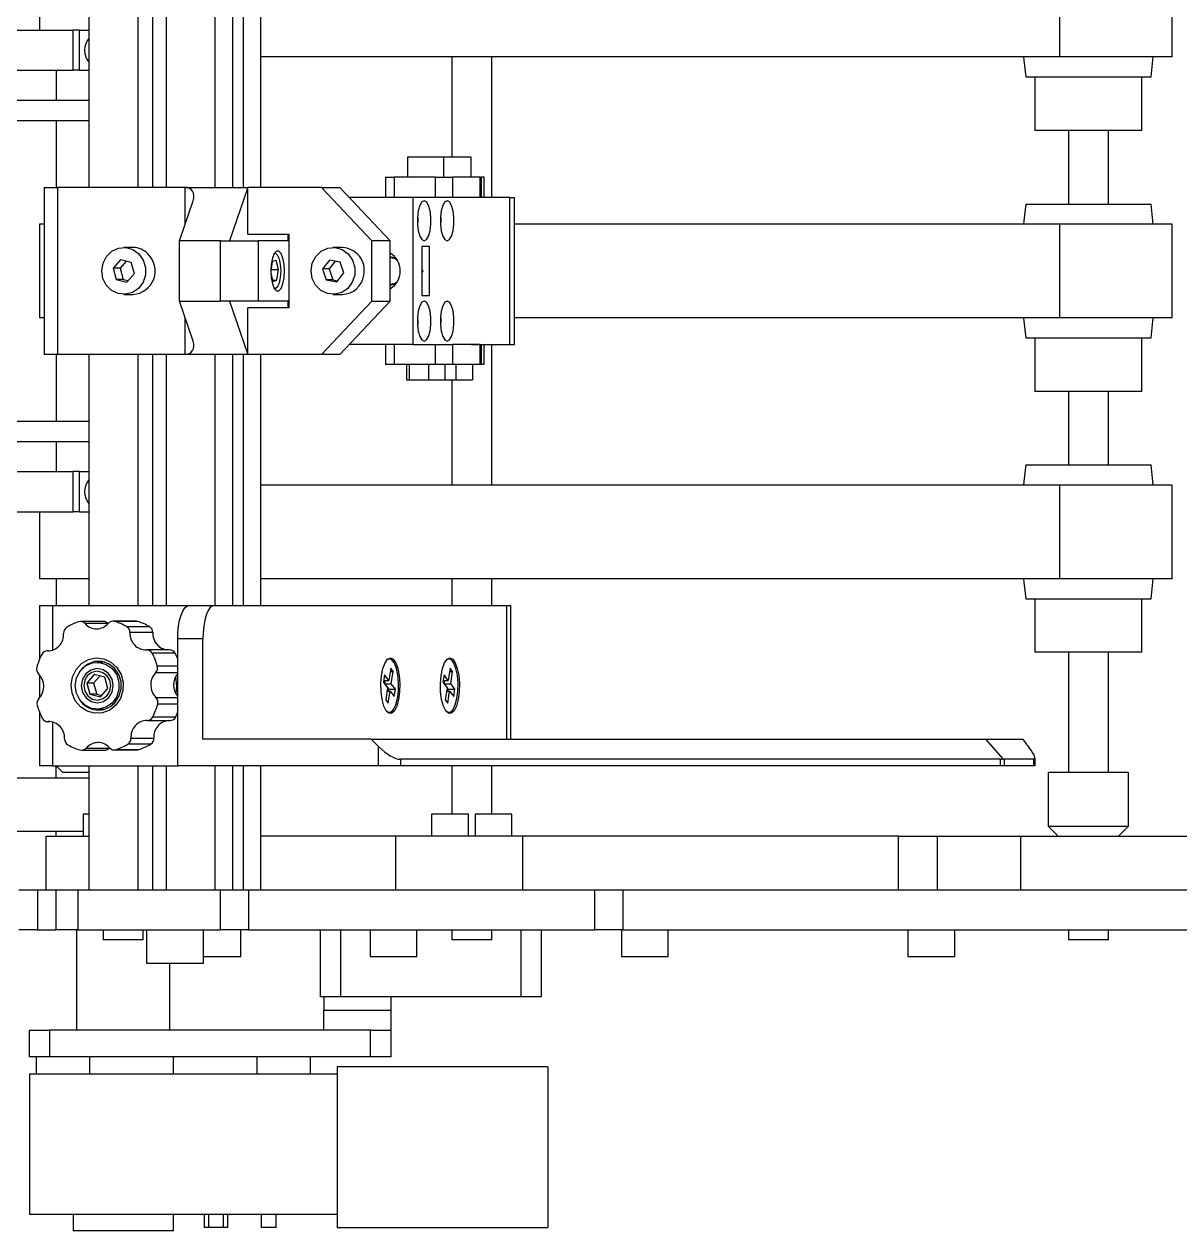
# Model space of a CAD drawing. Header units: millimetres. Extents: x 2 to 418, y 2 to 295.
# Drawn here: x 72.26 to 106.82, y 102.59 to 138.67 of the extents above; entities that cross this region are included whole.
import ezdxf

# ---------------------------------------------------------------- set-up
doc = ezdxf.new("R2010")
doc.units = ezdxf.units.MM

msp = doc.modelspace()

# ---------------------------------------------------------------- linework, layer by layer
at = {"color": 7, "linetype": 'Continuous', "lineweight": 25}
for p, q in [((74.211211, 133.788176), (74.211211, 141.288177)), ((75.667735, 133.788176), (75.667735, 141.288177)), ((76.112361, 133.788176), (76.112361, 141.288177)), ((76.513458, 141.288177), (76.513458, 133.788176)), ((77.969982, 133.788176), (77.969982, 141.288177)), ((78.500113, 133.788176), (78.500113, 141.288177)), ((78.807931, 141.288177), (78.807931, 133.788176)), ((79.338062, 133.788176), (79.338062, 141.288177)), ((72.723619, 140.488176), (72.723619, 138.488176)), ((103.232932, 137.688177), (103.232932, 140.488176)), ((106.587983, 137.688177), (106.587983, 140.488176)), ((64.390173, 138.488176), (73.726526, 138.488176)), ((73.726526, 137.288176), (73.726526, 138.488176)), ((73.918651, 138.488176), (73.726526, 138.488176)), ((73.918651, 137.288176), (73.918651, 138.488176)), ((73.918651, 138.488176), (74.211211, 138.488176)), ((103.232932, 137.688177), (79.338062, 137.688177)), ((85.048026, 137.688177), (85.048026, 134.688177)), ((86.248026, 133.488176), (86.248026, 137.688177)), ((106.587983, 137.688177), (103.232932, 137.688177)), ((64.390173, 137.288176), (73.726526, 137.288176)), ((73.223619, 137.288176), (73.223619, 136.388176)), ((73.918651, 137.288176), (73.726526, 137.288176)), ((73.918651, 137.288176), (74.211211, 137.288176)), ((102.213475, 137.088176), (105.962491, 137.088176)), ((102.487985, 137.088176), (102.487985, 135.488176)), ((105.687982, 135.488176), (105.687982, 137.088176)), ((74.211211, 136.388176), (60.49144, 136.388176)), ((60.49144, 135.788177), (74.211211, 135.788177)), ((73.223619, 135.788177), (73.223619, 133.788176)), ((105.687982, 135.488176), (102.487985, 135.488176)), ((103.487984, 135.488176), (103.487984, 133.288176)), ((104.687983, 133.288176), (104.687983, 135.488176)), ((83.730009, 134.688177), (83.730009, 134.088177)), ((83.75244, 134.688177), (83.730009, 134.688177)), ((84.810008, 134.688177), (83.75244, 134.688177)), ((84.810008, 134.088177), (84.810008, 134.688177)), ((85.630857, 134.688177), (84.810008, 134.688177)), ((85.630857, 134.088177), (85.630857, 134.688177)), ((83.065618, 134.088177), (83.065618, 133.488176)), ((83.065618, 134.088177), (83.32881, 134.088177)), ((83.32881, 134.088177), (83.32881, 133.488176)), ((84.560296, 134.088177), (83.32881, 134.088177)), ((84.560296, 133.488176), (84.560296, 134.088177)), ((84.560296, 134.088177), (85.072981, 134.088177)), ((85.072981, 134.088177), (85.072981, 133.488176)), ((85.900567, 134.088177), (85.072981, 134.088177)), ((85.900567, 133.488176), (85.900567, 134.088177)), ((85.900567, 134.088177), (85.924488, 134.088177)), ((85.924488, 134.088177), (85.924488, 133.488176)), ((86.021258, 134.088177), (85.924488, 134.088177)), ((86.021258, 133.488176), (86.021258, 134.088177)), ((86.021965, 134.088177), (86.021258, 134.088177)), ((86.021965, 133.488176), (86.021965, 134.088177)), ((72.865123, 133.788176), (72.865123, 128.788176)), ((72.865123, 133.788176), (73.259911, 133.788176)), ((73.259911, 133.788176), (73.259911, 128.788176)), ((77.075063, 133.788176), (73.259911, 133.788176)), ((77.075063, 133.788176), (78.954449, 133.788176)), ((78.954449, 133.788176), (78.407216, 132.188176)), ((78.954449, 132.388176), (78.954449, 133.788176)), ((81.153329, 133.788176), (78.954449, 133.788176)), ((82.656838, 132.188176), (81.153329, 133.788176)), ((81.153329, 133.788176), (81.700562, 133.788176)), ((81.700562, 133.788176), (83.204069, 132.188176)), ((76.903708, 132.188176), (77.314132, 133.388176)), ((83.884239, 133.488176), (82.004854, 133.488176)), ((82.004854, 133.488176), (82.004854, 133.464355)), ((83.884239, 133.488176), (83.884239, 129.088176)), ((86.783259, 133.488176), (83.884239, 133.488176)), ((86.783259, 129.088176), (86.783259, 133.488176)), ((86.783259, 133.488176), (86.921966, 133.488176)), ((86.921966, 129.088176), (86.921966, 133.488176)), ((102.213475, 133.288176), (105.962491, 133.288176)), ((72.723619, 132.688176), (72.723619, 129.888176)), ((72.865123, 132.688176), (72.723619, 132.688176)), ((103.232932, 132.688176), (86.921966, 132.688176)), ((103.232932, 129.888176), (103.232932, 132.688176)), ((106.587983, 132.688176), (103.232932, 132.688176)), ((106.587983, 129.888176), (106.587983, 132.688176)), ((78.1336, 132.188176), (76.903708, 132.188176)), ((76.903708, 130.388176), (76.903708, 132.188176)), ((78.1336, 130.388176), (78.1336, 132.188176)), ((78.1336, 132.188176), (79.261231, 132.188176)), ((78.954449, 132.388176), (80.176049, 132.388176)), ((80.176049, 132.188176), (79.261231, 132.188176)), ((79.261231, 132.188176), (79.261231, 130.388176)), ((80.159325, 132.188176), (80.159325, 132.388176)), ((80.176049, 132.388176), (80.176049, 130.188176)), ((82.656838, 130.388176), (82.656838, 132.188176)), ((83.204069, 132.188176), (82.656838, 132.188176)), ((83.204069, 130.388176), (83.204069, 132.188176)), ((75.515173, 131.988176), (75.241557, 131.988176)), ((81.773527, 131.988176), (81.49991, 131.988176)), ((84.157855, 132.018176), (84.157855, 130.558176)), ((84.383589, 132.018176), (84.157855, 132.018176)), ((84.383589, 130.558176), (84.383589, 132.018176)), ((75.147388, 131.619775), (74.924619, 131.367188)), ((74.924619, 131.367188), (75.018788, 131.03559)), ((75.129831, 131.367188), (74.924619, 131.367188)), ((75.315613, 131.577837), (75.129831, 131.367188)), ((75.129831, 131.367188), (75.224, 131.03559)), ((75.464326, 131.540763), (75.147388, 131.619775)), ((75.558496, 131.209164), (75.464326, 131.540763)), ((79.678102, 131.566381), (79.637458, 131.292133)), ((79.795803, 131.606029), (79.678102, 131.566381)), ((79.866397, 131.327825), (79.795803, 131.606029)), ((81.388831, 131.613794), (81.179384, 131.348614)), ((81.179384, 131.348614), (81.290463, 131.022997)), ((81.384596, 131.348614), (81.179384, 131.348614)), ((81.567443, 131.580116), (81.384596, 131.348614)), ((81.384596, 131.348614), (81.495675, 131.022997)), ((81.709358, 131.553356), (81.388831, 131.613794)), ((81.820437, 131.227739), (81.709358, 131.553356)), ((83.218163, 131.688176), (83.204069, 131.688176)), ((84.157855, 131.334375), (84.182919, 131.288176)), ((75.018788, 131.03559), (75.335727, 130.956578)), ((75.224, 131.03559), (75.018788, 131.03559)), ((75.224, 131.03559), (75.372714, 130.998516)), ((75.335727, 130.956578), (75.558496, 131.209164)), ((79.638885, 131.217438), (79.70159, 130.970324)), ((79.642747, 131.327825), (79.866397, 131.327825)), ((79.691529, 131.009972), (79.81929, 131.009972)), ((79.70159, 130.970324), (79.81929, 131.009972)), ((79.81929, 131.009972), (79.866397, 131.327825)), ((81.290463, 131.022997), (81.610989, 130.962559)), ((81.495675, 131.022997), (81.290463, 131.022997)), ((81.495675, 131.022997), (81.63759, 130.996237)), ((81.610989, 130.962559), (81.820437, 131.227739)), ((84.182919, 131.288176), (84.157855, 131.288176)), ((84.182919, 131.288176), (84.157855, 131.241978)), ((83.204069, 130.888176), (83.218163, 130.888176)), ((75.241557, 130.588176), (75.515173, 130.588176)), ((76.903708, 130.388176), (78.1336, 130.388176)), ((77.314132, 129.188176), (76.903708, 130.388176)), ((79.261231, 130.388176), (78.1336, 130.388176)), ((78.407216, 130.388176), (78.954449, 128.788176)), ((80.176049, 130.388176), (79.261231, 130.388176)), ((80.159325, 130.188176), (80.159325, 130.388176)), ((81.153329, 128.788176), (82.656838, 130.388176)), ((81.49991, 130.588176), (81.773527, 130.588176)), ((83.204069, 130.388176), (81.700562, 128.788176)), ((82.656838, 130.388176), (83.204069, 130.388176)), ((84.157855, 130.558176), (84.383589, 130.558176)), ((72.865123, 129.888176), (72.723619, 129.888176)), ((78.954449, 128.788176), (78.954449, 130.188176)), ((80.176049, 130.188176), (78.954449, 130.188176)), ((103.232932, 129.888176), (86.921966, 129.888176)), ((106.587983, 129.888176), (103.232932, 129.888176)), ((102.213475, 129.288176), (105.962491, 129.288176)), ((102.487985, 129.288176), (102.487985, 127.688177)), ((105.687982, 127.688177), (105.687982, 129.288176)), ((82.004854, 129.111998), (82.004854, 129.088176)), ((83.884239, 129.088176), (82.004854, 129.088176)), ((83.065894, 129.088176), (83.065894, 128.488176)), ((83.329107, 129.088176), (83.329107, 128.488176)), ((83.884239, 129.088176), (85.070239, 129.088176)), ((84.560618, 128.488176), (84.560618, 129.088176)), ((85.070239, 129.088176), (85.07329, 129.088176)), ((85.07329, 129.088176), (85.07329, 128.488176)), ((85.900747, 129.088176), (85.07329, 129.088176)), ((85.640168, 129.088176), (86.783259, 129.088176)), ((85.900747, 128.488176), (85.900747, 129.088176)), ((85.900747, 129.088176), (85.924661, 129.088176)), ((85.924661, 129.088176), (85.924661, 128.488176)), ((86.021261, 128.488176), (86.021261, 129.088176)), ((86.021965, 128.488176), (86.021965, 129.088176)), ((86.248026, 124.888176), (86.248026, 129.088176)), ((86.783259, 129.088176), (86.921966, 129.088176)), ((73.259911, 128.788176), (72.865123, 128.788176)), ((73.223619, 128.788176), (73.223619, 126.788176)), ((77.075063, 128.788176), (73.259911, 128.788176)), ((74.211211, 121.288176), (74.211211, 128.788176)), ((75.667735, 121.288176), (75.667735, 128.788176)), ((76.112361, 121.288176), (76.112361, 128.788176)), ((76.513458, 128.788176), (76.513458, 121.288176)), ((78.954449, 128.788176), (77.075063, 128.788176)), ((77.969982, 121.288176), (77.969982, 128.788176)), ((78.500113, 121.288176), (78.500113, 128.788176)), ((78.807931, 128.788176), (78.807931, 121.288176)), ((81.153329, 128.788176), (78.954449, 128.788176)), ((79.338062, 121.288176), (79.338062, 128.788176)), ((81.700562, 128.788176), (81.153329, 128.788176)), ((83.329107, 128.488176), (83.065894, 128.488176)), ((84.560618, 128.488176), (83.329107, 128.488176)), ((83.694297, 128.488176), (83.694297, 128.028176)), ((83.775441, 128.488176), (83.775441, 128.028176)), ((84.351421, 128.488176), (84.351421, 128.028176)), ((85.07329, 128.488176), (84.560618, 128.488176)), ((84.846257, 128.488176), (84.846257, 128.028176)), ((85.900747, 128.488176), (85.07329, 128.488176)), ((85.172142, 128.488176), (85.172142, 128.028176)), ((85.666978, 128.488176), (85.666978, 128.028176)), ((85.924661, 128.488176), (85.900747, 128.488176)), ((86.021261, 128.488176), (85.924661, 128.488176)), ((86.021965, 128.488176), (86.021261, 128.488176)), ((83.694297, 128.028176), (83.775441, 128.028176)), ((83.775441, 128.028176), (84.351421, 128.028176)), ((84.351421, 128.028176), (84.846257, 128.028176)), ((84.846257, 128.028176), (85.172142, 128.028176)), ((85.048026, 128.028176), (85.048026, 124.888176)), ((85.172142, 128.028176), (85.666978, 128.028176)), ((105.576191, 127.688177), (102.487985, 127.688177)), ((103.487984, 127.688177), (103.487984, 125.488177)), ((104.687983, 125.488177), (104.687983, 127.688177)), ((105.687982, 127.688177), (105.576191, 127.688177)), ((74.211211, 126.788176), (60.49144, 126.788176)), ((60.49144, 126.188177), (74.211211, 126.188177)), ((73.223619, 126.188177), (73.223619, 125.288177)), ((65.121738, 125.288177), (73.726526, 125.288177)), ((73.726526, 124.088177), (73.726526, 125.288177)), ((73.918651, 125.288177), (73.726526, 125.288177)), ((73.918651, 124.088177), (73.918651, 125.288177)), ((73.918651, 125.288177), (74.211211, 125.288177)), ((102.213475, 125.488177), (102.479846, 125.488177)), ((102.479846, 125.488177), (105.962491, 125.488177)), ((103.232932, 124.888176), (79.338062, 124.888176)), ((103.232932, 122.088176), (103.232932, 124.888176)), ((106.587983, 124.888176), (103.232932, 124.888176)), ((106.587983, 122.088176), (106.587983, 124.888176)), ((65.547506, 124.088177), (73.726526, 124.088177)), ((72.723619, 124.088177), (72.723619, 122.088176)), ((73.918651, 124.088177), (73.726526, 124.088177)), ((73.918651, 124.088177), (74.211211, 124.088177)), ((74.211211, 122.088176), (72.723619, 122.088176)), ((73.223619, 122.088176), (73.223619, 121.288176)), ((103.232932, 122.088176), (79.338062, 122.088176)), ((85.048026, 122.088176), (85.048026, 121.288176)), ((86.248026, 121.288176), (86.248026, 122.088176)), ((106.587983, 122.088176), (103.232932, 122.088176)), ((72.718918, 121.288176), (72.718918, 119.669643)), ((72.718918, 121.288176), (73.113706, 121.288176)), ((73.113706, 121.288176), (77.196122, 121.288176)), ((77.196122, 121.288176), (77.947877, 121.288176)), ((77.947877, 121.288176), (86.69387, 121.288176)), ((86.69387, 117.288176), (86.69387, 121.288176)), ((86.69387, 121.288176), (86.814484, 121.288176)), ((86.814484, 117.288176), (86.814484, 121.288176)), ((102.213475, 121.488177), (102.479846, 121.488177)), ((102.479846, 121.488177), (105.962491, 121.488177)), ((102.487985, 121.488177), (102.487985, 119.888176)), ((105.687982, 119.888176), (105.687982, 121.488177)), ((74.633523, 120.807927), (73.949483, 120.807927)), ((75.599805, 120.818253), (74.915765, 120.818253)), ((75.651679, 120.810483), (74.967639, 120.810483)), ((75.326199, 120.656901), (76.010239, 120.656901)), ((76.110366, 120.474121), (75.426326, 120.474121)), ((76.854102, 116.488176), (76.854102, 120.288177)), ((77.605857, 120.288177), (76.854102, 120.288177)), ((77.605857, 117.288176), (77.605857, 120.288177)), ((72.988897, 119.928419), (72.953048, 119.928419)), ((76.612635, 119.960215), (75.928595, 119.960215)), ((76.777046, 119.857108), (76.093005, 119.857108)), ((105.687982, 119.888176), (102.487985, 119.888176)), ((103.487984, 119.888176), (103.487984, 116.288176)), ((104.687983, 116.288176), (104.687983, 119.888176)), ((74.677734, 119.588177), (74.4489, 119.588177)), ((74.602809, 119.606975), (74.527884, 119.588177)), ((72.718918, 119.21423), (72.718918, 118.517942)), ((74.35473, 119.219774), (74.131961, 118.967189)), ((74.522955, 119.177837), (74.337173, 118.967189)), ((74.671669, 119.140763), (74.35473, 119.219774)), ((74.765838, 118.809165), (74.671669, 119.140763)), ((83.041676, 119.211853), (83.00784, 118.99319)), ((83.16632, 119.046972), (83.041676, 119.211853)), ((83.222713, 119.411409), (83.16632, 119.046972)), ((83.207405, 119.312481), (83.2975, 119.312481)), ((83.2975, 119.312481), (83.222713, 119.411409)), ((83.241107, 118.948044), (83.2975, 119.312481)), ((84.820181, 119.211853), (84.786345, 118.99319)), ((84.944825, 119.046972), (84.820181, 119.211853)), ((85.001218, 119.411409), (84.944825, 119.046972)), ((84.98591, 119.312481), (85.076005, 119.312481)), ((85.076005, 119.312481), (85.001218, 119.411409)), ((85.019612, 118.948044), (85.076005, 119.312481)), ((74.131961, 118.967189), (74.226131, 118.63559)), ((74.337173, 118.967189), (74.131961, 118.967189)), ((74.337173, 118.967189), (74.431343, 118.63559)), ((74.543069, 118.556578), (74.765838, 118.809165)), ((83.00784, 118.99319), (83.132485, 118.82831)), ((83.016162, 119.046972), (83.16632, 119.046972)), ((83.053169, 118.948044), (83.068477, 119.046972)), ((83.177813, 118.783162), (83.053169, 118.948044)), ((83.053169, 118.948044), (83.241107, 118.948044)), ((83.132485, 118.82831), (83.076092, 118.463872)), ((83.117177, 118.729381), (83.207272, 118.729381)), ((83.150879, 118.364945), (83.207272, 118.729381)), ((83.169491, 118.729381), (83.177813, 118.783162)), ((83.177813, 118.783162), (83.365752, 118.783162)), ((83.207272, 118.729381), (83.331917, 118.5645)), ((83.365752, 118.783162), (83.241107, 118.948044)), ((83.331917, 118.5645), (83.365752, 118.783162)), ((84.786345, 118.99319), (84.91099, 118.82831)), ((84.794667, 119.046972), (84.944825, 119.046972)), ((84.831673, 118.948044), (84.846982, 119.046972)), ((84.956318, 118.783162), (84.831673, 118.948044)), ((84.831673, 118.948044), (85.019612, 118.948044)), ((84.91099, 118.82831), (84.854597, 118.463872)), ((84.895681, 118.729381), (84.985777, 118.729381)), ((84.929384, 118.364945), (84.985777, 118.729381)), ((84.947996, 118.729381), (84.956318, 118.783162)), ((84.956318, 118.783162), (85.144257, 118.783162)), ((84.985777, 118.729381), (85.110421, 118.5645)), ((85.144257, 118.783162), (85.019612, 118.948044)), ((85.110421, 118.5645), (85.144257, 118.783162)), ((74.226131, 118.63559), (74.543069, 118.556578)), ((74.431343, 118.63559), (74.226131, 118.63559)), ((74.431343, 118.63559), (74.580057, 118.598516)), ((83.076092, 118.463872), (83.150879, 118.364945)), ((84.854597, 118.463872), (84.929384, 118.364945)), ((72.718918, 118.106711), (72.718918, 116.488176)), ((74.4489, 118.188177), (74.677734, 118.188177)), ((74.527884, 118.188177), (74.602809, 118.169377)), ((72.969205, 117.816138), (73.029405, 117.816138)), ((75.944751, 117.847934), (76.628792, 117.847934)), ((76.110957, 117.954574), (76.794998, 117.954574)), ((75.456055, 117.323438), (76.140095, 117.323438)), ((82.639932, 117.288176), (77.605857, 117.288176)), ((82.639932, 117.288176), (101.007751, 117.288176)), ((82.856784, 117.072789), (82.639932, 117.288176)), ((101.007751, 117.288176), (101.524628, 116.698259)), ((101.007751, 117.288176), (102.123896, 117.288176)), ((73.982034, 116.958101), (74.666075, 116.958101)), ((74.121355, 117.023869), (74.805396, 117.023869)), ((74.948317, 116.968426), (75.632357, 116.968426)), ((75.003808, 116.977343), (75.687848, 116.977343)), ((76.043437, 117.138555), (75.359397, 117.138555)), ((82.856784, 116.488176), (82.856784, 117.072789)), ((101.460317, 116.688177), (83.514564, 116.688177)), ((83.514564, 116.688177), (83.514564, 116.488176)), ((101.460317, 116.488176), (101.460317, 116.688177)), ((101.571566, 116.688177), (101.571566, 116.488176)), ((102.454689, 116.688177), (101.571566, 116.688177)), ((102.454689, 116.488176), (102.454689, 116.688177)), ((102.490875, 116.488176), (102.490875, 116.724361)), ((73.113706, 116.488176), (72.718918, 116.488176)), ((73.113706, 116.488176), (76.854102, 116.488176)), ((73.223619, 116.488176), (73.423619, 116.288176)), ((73.223619, 116.138176), (73.223619, 116.488176)), ((74.211211, 116.288176), (73.423619, 116.288176)), ((74.211211, 112.788176), (74.211211, 116.488176)), ((75.667735, 112.788176), (75.667735, 116.488176)), ((76.112361, 112.788176), (76.112361, 116.488176)), ((76.513458, 116.488176), (76.513458, 112.788176)), ((82.856784, 116.488176), (76.854102, 116.488176)), ((77.969982, 112.788176), (77.969982, 116.488176)), ((78.500113, 112.788176), (78.500113, 116.488176)), ((78.807931, 116.488176), (78.807931, 112.788176)), ((79.338062, 112.788176), (79.338062, 116.488176)), ((83.514564, 116.488176), (82.856784, 116.488176)), ((101.460317, 116.488176), (83.514564, 116.488176)), ((85.048026, 116.488176), (85.048026, 115.048176)), ((86.248026, 115.048176), (86.248026, 116.488176)), ((101.571566, 116.488176), (101.460317, 116.488176)), ((102.454689, 116.488176), (101.571566, 116.488176)), ((102.490875, 116.488176), (102.454689, 116.488176)), ((102.887982, 116.288176), (102.887982, 114.688177)), ((105.287984, 116.288176), (102.887982, 116.288176)), ((105.287984, 114.688177), (105.287984, 116.288176)), ((60.49144, 116.138176), (74.211211, 116.138176)), ((74.023619, 115.048176), (74.023619, 114.388176)), ((74.211211, 115.048176), (74.023619, 115.048176)), ((84.448026, 115.048176), (84.448026, 114.388176)), ((85.548026, 115.048176), (84.448026, 115.048176)), ((85.548026, 114.388176), (85.548026, 115.048176)), ((85.748026, 115.048176), (85.748026, 114.388176)), ((86.848026, 115.048176), (85.748026, 115.048176)), ((86.848026, 114.388176), (86.848026, 115.048176)), ((60.49144, 114.538176), (74.023619, 114.538176)), ((72.923619, 112.788176), (72.923619, 114.388176)), ((72.923619, 114.388176), (74.211211, 114.388176)), ((73.223619, 114.388176), (73.223619, 114.538176)), ((83.373718, 114.388176), (79.338062, 114.388176)), ((83.373718, 112.788176), (83.373718, 114.388176)), ((87.16989, 114.388176), (83.373718, 114.388176)), ((87.16989, 114.388176), (87.16989, 112.788176)), ((98.410087, 114.388176), (87.16989, 114.388176)), ((98.410087, 112.788176), (98.410087, 114.388176)), ((98.410087, 114.388176), (99.566476, 114.388176)), ((99.566476, 114.388176), (99.566476, 112.788176)), ((99.566476, 114.388176), (102.052716, 114.388176)), ((102.052716, 114.388176), (102.052716, 112.788176)), ((102.052716, 114.388176), (108.52156, 114.388176)), ((102.887982, 114.688177), (103.187985, 114.388176)), ((102.887982, 114.688177), (105.287984, 114.688177)), ((104.987982, 114.388176), (105.287984, 114.688177)), ((72.100086, 112.788176), (72.664374, 112.788176)), ((72.664374, 112.788176), (72.664374, 111.588177)), ((72.664374, 112.788176), (73.100868, 112.788176)), ((73.100868, 112.788176), (73.180887, 112.788176)), ((73.180887, 112.788176), (73.211211, 112.788176)), ((73.211211, 112.788176), (73.211211, 111.588177)), ((73.211211, 112.788176), (73.869191, 112.788176)), ((73.869191, 112.788176), (73.869191, 111.588177)), ((73.869191, 112.788176), (78.136528, 112.788176)), ((78.136528, 111.588177), (78.136528, 112.788176)), ((78.136528, 112.788176), (78.967791, 112.788176)), ((78.967791, 112.788176), (78.967791, 111.588177)), ((78.967791, 112.788176), (89.331167, 112.788176)), ((89.331167, 111.588177), (89.331167, 112.788176)), ((89.331167, 112.788176), (90.16243, 112.788176)), ((90.16243, 112.788176), (90.16243, 111.588177)), ((90.16243, 112.788176), (107.057926, 112.788176)), ((72.664374, 111.588177), (72.100086, 111.588177)), ((72.664374, 111.588177), (73.211211, 111.588177)), ((73.869191, 111.588177), (73.211211, 111.588177)), ((73.823619, 111.588177), (73.823619, 108.588177)), ((73.869191, 111.588177), (78.136528, 111.588177)), ((74.623619, 111.588177), (74.623619, 111.288176)), ((75.823619, 111.288176), (75.823619, 111.588177)), ((75.924637, 111.588177), (75.924637, 110.588176)), ((77.624637, 110.588176), (77.624637, 111.588177)), ((78.967791, 111.588177), (78.136528, 111.588177)), ((78.742697, 110.788177), (78.742697, 111.588177)), ((78.967791, 111.588177), (89.331167, 111.588177)), ((81.123619, 109.588177), (81.123619, 111.588177)), ((81.723619, 111.588177), (81.723619, 109.588177)), ((82.604976, 111.588177), (82.604976, 110.788177)), ((84.004975, 110.788177), (84.004975, 111.588177)), ((85.048026, 111.588177), (85.048026, 111.288176)), ((86.248026, 111.288176), (86.248026, 111.588177)), ((87.123619, 109.588177), (87.123619, 111.588177)), ((87.723619, 111.588177), (87.723619, 109.588177)), ((90.16243, 111.588177), (89.331167, 111.588177)), ((90.122517, 111.588177), (90.122517, 110.788177)), ((90.16243, 111.588177), (107.057926, 111.588177)), ((91.522517, 110.788177), (91.522517, 111.588177)), ((98.688755, 111.588177), (98.688755, 110.788177)), ((100.088755, 110.788177), (100.088755, 111.588177)), ((103.487984, 111.588177), (103.487984, 111.288176)), ((104.687983, 111.288176), (104.687983, 111.588177)), ((75.823619, 111.288176), (74.623619, 111.288176)), ((86.248026, 111.288176), (85.048026, 111.288176)), ((104.346124, 111.288176), (103.487984, 111.288176)), ((104.687983, 111.288176), (104.346124, 111.288176)), ((77.624637, 110.788177), (78.713286, 110.788177)), ((78.713286, 110.788177), (78.742697, 110.788177)), ((82.604976, 110.788177), (83.975565, 110.788177)), ((83.975565, 110.788177), (84.004975, 110.788177)), ((90.122517, 110.788177), (91.493106, 110.788177)), ((91.493106, 110.788177), (91.522517, 110.788177)), ((98.688755, 110.788177), (100.059344, 110.788177)), ((100.059344, 110.788177), (100.088755, 110.788177)), ((75.924637, 110.588176), (77.559806, 110.588176)), ((76.623619, 108.588177), (76.623619, 110.588176)), ((77.559806, 110.588176), (77.624637, 110.588176)), ((81.723619, 109.588177), (81.123619, 109.588177)), ((81.223619, 109.588177), (81.223619, 109.188176)), ((87.123619, 109.588177), (81.723619, 109.588177)), ((83.223619, 109.588177), (83.223619, 109.188176)), ((87.723619, 109.588177), (87.123619, 109.588177)), ((81.223619, 109.188176), (83.223619, 109.188176)), ((81.223619, 108.588177), (81.223619, 109.188176)), ((83.223619, 109.188176), (83.223619, 108.588177)), ((72.423619, 107.788177), (72.423619, 108.588177)), ((72.423619, 108.588177), (73.023619, 108.588177)), ((73.023619, 108.588177), (73.023619, 107.788177)), ((82.623619, 108.588177), (73.023619, 108.588177)), ((82.623619, 107.788177), (82.623619, 108.588177)), ((82.623619, 108.588177), (83.223619, 108.588177)), ((83.223619, 108.588177), (83.223619, 107.788177)), ((73.023619, 107.788177), (72.423619, 107.788177)), ((72.623619, 107.788177), (72.623619, 107.288177)), ((82.623619, 107.788177), (73.023619, 107.788177)), ((74.223619, 107.288177), (74.223619, 107.788177)), ((76.723619, 107.288177), (76.723619, 107.788177)), ((79.223619, 107.788177), (79.223619, 107.288177)), ((80.823619, 107.288177), (80.823619, 107.788177)), ((83.223619, 107.788177), (82.623619, 107.788177)), ((72.423619, 107.288177), (81.623619, 107.288177)), ((72.423619, 107.288177), (72.423619, 103.088176)), ((87.923619, 107.488176), (81.623619, 107.488176)), ((81.623619, 107.488176), (81.623619, 107.288177)), ((81.623619, 107.288177), (81.623619, 103.088176)), ((87.923619, 107.488176), (87.923619, 102.688175)), ((72.423619, 103.088176), (81.623619, 103.088176)), ((73.723619, 103.088176), (73.723619, 102.588176)), ((76.723619, 102.588176), (76.723619, 103.088176)), ((77.643955, 103.088176), (77.643955, 102.688175)), ((77.778366, 103.088176), (77.778366, 102.688175)), ((78.222217, 102.688175), (78.222217, 103.088176)), ((78.356627, 102.688175), (78.356627, 103.088176)), ((79.3474, 103.088176), (79.3474, 102.688175)), ((79.800304, 102.688175), (79.800304, 103.088176)), ((81.623619, 103.088176), (81.623619, 102.688175)), ((76.723619, 102.588176), (73.723619, 102.588176)), ((77.778366, 102.688175), (77.643955, 102.688175)), ((78.222217, 102.688175), (77.778366, 102.688175)), ((78.356627, 102.688175), (78.222217, 102.688175)), ((79.800304, 102.688175), (79.3474, 102.688175)), ((81.623619, 102.688175), (87.923619, 102.688175))]:
    msp.add_line(p, q, dxfattribs=at)
at = {"color": 8, "linetype": 'Continuous', "lineweight": 25}
for p, q in [((77.075063, 132.689185), (77.075063, 133.788176)), ((77.075063, 128.788176), (77.075063, 129.887167)), ((73.113706, 121.288176), (73.113706, 119.951236)), ((74.770042, 120.745109), (74.086243, 120.745109)), ((72.986355, 119.928331), (72.958599, 119.928331)), ((76.244496, 119.478697), (76.854102, 119.478697)), ((76.854102, 119.274109), (76.193846, 119.274109)), ((76.200776, 118.53961), (76.854102, 118.53961)), ((76.854102, 118.336145), (76.255277, 118.336145)), ((72.978527, 117.816385), (73.025138, 117.816385)), ((73.113706, 117.80262), (73.113706, 116.488176))]:
    msp.add_line(p, q, dxfattribs=at)
at = {"color": 7, "linetype": 'Continuous', "lineweight": 25, "flags": 128}
for points in [[(102.14935, 137.688177), (102.158612, 137.586456), (102.213475, 137.088176)], [(105.962491, 137.088176), (106.017354, 137.586456), (106.026614, 137.688177)], [(84.226259, 133.388176), (84.156072, 133.351992), (84.094351, 133.247803), (84.04854, 133.088176), (84.024164, 132.892365), (84.024164, 132.683987), (84.04854, 132.488176), (84.094351, 132.32855), (84.156072, 132.224361), (84.226259, 132.188176), (84.296446, 132.224361), (84.358167, 132.32855), (84.403978, 132.488176), (84.428354, 132.683987), (84.428354, 132.892365), (84.403978, 133.088176), (84.358167, 133.247803), (84.296446, 133.351992), (84.226259, 133.388176)], [(84.910299, 133.388176), (84.840113, 133.351992), (84.778392, 133.247803), (84.732581, 133.088176), (84.708205, 132.892365), (84.708205, 132.683987), (84.732581, 132.488176), (84.778392, 132.32855), (84.840113, 132.224361), (84.910299, 132.188176), (84.980486, 132.224361), (85.042207, 132.32855), (85.088019, 132.488176), (85.112394, 132.683987), (85.112394, 132.892365), (85.088019, 133.088176), (85.042207, 133.247803), (84.980486, 133.351992), (84.910299, 133.388176)], [(102.213475, 133.288176), (102.158612, 132.789897), (102.14935, 132.688176)], [(106.026614, 132.688176), (106.017354, 132.789897), (105.962491, 133.288176)], [(84.027677, 132.939459), (84.03465, 132.824726), (84.027677, 132.636894)], [(84.711717, 132.939459), (84.71869, 132.824726), (84.711717, 132.636894)], [(75.691713, 131.798584), (75.823056, 131.615383), (75.891385, 131.396724), (75.889296, 131.166302), (75.817014, 130.949088), (75.682372, 130.768618), (75.499961, 130.644451), (75.289548, 130.590042), (75.073934, 130.611286), (74.876486, 130.705882), (74.718598, 130.863579), (74.617381, 131.067287), (74.583803, 131.294932), (74.621503, 131.521845), (74.726396, 131.723436), (74.887114, 131.877861), (75.086242, 131.968383), (75.302201, 131.985195), (75.511588, 131.926474), (75.691713, 131.798584)], [(80.047877, 131.288176), (80.035502, 131.493389), (79.999867, 131.673849), (79.945271, 131.807792), (79.8783, 131.879061), (79.807031, 131.879061), (79.740059, 131.807792), (79.685464, 131.673849), (79.649829, 131.493389), (79.637453, 131.288176), (79.649829, 131.082964), (79.685464, 130.902504), (79.740059, 130.768561), (79.807031, 130.697292), (79.8783, 130.697292), (79.945271, 130.768561), (79.999867, 130.902504), (80.035502, 131.082964), (80.047877, 131.288176)], [(79.753107, 131.828022), (79.767299, 131.82543), (79.832421, 131.769503), (79.886236, 131.648569), (79.921476, 131.478963), (79.93338, 131.28359), (79.920343, 131.088836), (79.884123, 130.921004), (79.829613, 130.802761), (79.764175, 130.750076), (79.753107, 130.74833)], [(82.147606, 131.166048), (82.075249, 130.948862), (81.940545, 130.768446), (81.75809, 130.64435), (81.547659, 130.590023), (81.332053, 130.611352), (81.134637, 130.706025), (80.976804, 130.863784), (80.875657, 131.067532), (80.842159, 131.29519), (80.879937, 131.522088), (80.984899, 131.723638), (81.145671, 131.878), (81.344831, 131.968444), (81.560795, 131.985171), (81.770161, 131.926368), (81.950242, 131.798407), (82.081522, 131.615155), (82.149776, 131.396469), (82.147606, 131.166048)], [(83.423878, 131.604095), (83.304388, 131.685445), (83.204069, 131.714274)], [(83.218163, 131.688176), (83.315447, 131.674547), (83.344677, 131.664838)], [(83.204069, 130.862078), (83.304388, 130.890908), (83.423878, 130.972258)], [(83.344677, 130.911515), (83.267224, 130.891598), (83.218163, 130.888176)], [(84.226259, 130.388176), (84.156072, 130.351992), (84.094351, 130.247803), (84.04854, 130.088176), (84.024164, 129.892365), (84.024164, 129.683987), (84.04854, 129.488177), (84.094351, 129.32855), (84.156072, 129.224361), (84.226259, 129.188176), (84.296446, 129.224361), (84.358167, 129.32855), (84.403978, 129.488177), (84.428354, 129.683987), (84.428354, 129.892365), (84.403978, 130.088176), (84.358167, 130.247803), (84.296446, 130.351992), (84.226259, 130.388176)], [(84.910299, 130.388176), (84.840113, 130.351992), (84.778392, 130.247803), (84.732581, 130.088176), (84.708205, 129.892365), (84.708205, 129.683987), (84.732581, 129.488177), (84.778392, 129.32855), (84.840113, 129.224361), (84.910299, 129.188176), (84.980486, 129.224361), (85.042207, 129.32855), (85.088019, 129.488177), (85.112394, 129.683987), (85.112394, 129.892365), (85.088019, 130.088176), (85.042207, 130.247803), (84.980486, 130.351992), (84.910299, 130.388176)], [(84.027677, 129.939459), (84.034592, 129.749211), (84.027677, 129.636894)], [(84.711717, 129.939459), (84.71869, 129.824726), (84.711717, 129.636894)], [(102.14935, 129.888176), (102.158612, 129.786456), (102.213475, 129.288176)], [(105.962491, 129.288176), (106.017354, 129.786456), (106.026614, 129.888176)], [(102.213475, 125.488177), (102.158612, 124.989897), (102.14935, 124.888176)], [(106.026614, 124.888176), (106.017354, 124.989897), (105.962491, 125.488177)], [(102.14935, 122.088176), (102.158612, 121.986456), (102.213475, 121.488177)], [(105.962491, 121.488177), (106.017354, 121.986456), (106.026614, 122.088176)], [(76.854102, 120.288177), (76.860674, 120.483267), (76.880137, 120.67086), (76.911743, 120.843747), (76.954278, 120.995284), (77.006106, 121.119646), (77.065237, 121.212056), (77.129398, 121.268962), (77.196122, 121.288176)], [(77.947877, 121.288176), (77.881152, 121.268962), (77.816991, 121.212056), (77.75786, 121.119646), (77.706032, 120.995284), (77.663497, 120.843747), (77.631891, 120.67086), (77.612428, 120.483267), (77.605857, 120.288177)], [(75.005914, 118.3072), (74.820249, 118.158292), (74.601588, 118.074236), (74.36936, 118.062503), (74.1442, 118.124136), (73.946113, 118.253655), (73.792701, 118.439556), (73.697596, 118.665318), (73.669247, 118.910882), (73.710173, 119.154428), (73.816739, 119.374317), (73.979475, 119.55101), (74.183921, 119.668808), (74.411912, 119.717242), (74.64319, 119.692012), (74.857204, 119.595356), (75.034938, 119.435864), (75.1606, 119.227709), (75.223025, 118.989384), (75.216665, 118.742066), (75.142086, 118.507731), (75.005914, 118.3072)], [(74.899055, 119.398584), (75.030399, 119.215383), (75.098728, 118.996724), (75.096638, 118.766303), (75.024356, 118.549087), (74.889714, 118.368618), (74.707303, 118.244451), (74.49689, 118.190042), (74.281277, 118.211287), (74.083828, 118.305882), (73.92594, 118.463578), (73.824723, 118.667286), (73.791146, 118.894932), (73.828846, 119.121845), (73.933738, 119.323437), (74.094457, 119.47786), (74.293584, 119.568383), (74.509543, 119.585196), (74.71893, 119.526475), (74.899055, 119.398584)], [(74.973006, 118.377198), (75.097407, 118.56331), (75.161675, 118.781225), (75.15952, 119.009608), (75.091153, 119.226104), (74.963265, 119.409521), (74.788375, 119.541906), (74.583604, 119.6103), (74.368994, 119.608006), (74.165554, 119.535251), (73.993198, 119.399155), (73.912208, 119.292904)], [(83.214987, 119.718177), (83.298661, 119.681302), (83.3749, 119.573955), (83.436931, 119.405673), (83.47924, 119.191409), (83.49807, 118.950203), (83.491746, 118.703484), (83.460831, 118.473176), (83.408072, 118.279743), (83.338157, 118.140372), (83.257296, 118.067448), (83.172677, 118.067448), (83.091817, 118.140372), (83.021902, 118.279743), (82.969142, 118.473176), (82.938227, 118.703484), (82.931904, 118.950203), (82.950733, 119.191409), (82.993043, 119.405673), (83.055073, 119.573955), (83.131313, 119.681302), (83.214987, 119.718177)], [(83.099436, 118.130047), (83.152501, 118.094486), (83.234039, 118.100191), (83.311378, 118.175913), (83.377648, 118.314922), (83.42696, 118.504868), (83.454933, 118.728873), (83.45908, 118.967031), (83.439033, 119.198183), (83.396574, 119.401791), (83.335476, 119.559761), (83.261167, 119.658058), (83.180249, 119.687947), (83.099913, 119.646774), (83.099436, 119.646305)], [(84.993492, 119.718177), (85.077165, 119.681302), (85.153405, 119.573955), (85.215436, 119.405673), (85.257745, 119.191409), (85.276574, 118.950203), (85.270251, 118.703484), (85.239336, 118.473176), (85.186576, 118.279743), (85.116661, 118.140372), (85.035801, 118.067448), (84.951182, 118.067448), (84.870322, 118.140372), (84.800406, 118.279743), (84.747647, 118.473176), (84.716732, 118.703484), (84.710408, 118.950203), (84.729238, 119.191409), (84.771548, 119.405673), (84.833578, 119.573955), (84.909817, 119.681302), (84.993492, 119.718177)], [(84.877941, 118.130047), (84.931006, 118.094486), (85.012543, 118.100191), (85.089883, 118.175913), (85.156153, 118.314922), (85.205465, 118.504868), (85.233437, 118.728873), (85.237585, 118.967031), (85.217538, 119.198183), (85.175079, 119.401791), (85.113981, 119.559761), (85.039672, 119.658058), (84.958754, 119.687947), (84.878418, 119.646774), (84.877941, 119.646305)], [(74.791161, 118.531191), (74.893482, 118.697749), (74.928119, 118.893297), (74.889799, 119.088066), (74.784356, 119.252403), (74.627843, 119.361291), (74.444088, 119.398151), (74.261065, 119.357372), (74.106638, 119.245162), (74.004318, 119.078604), (73.969681, 118.883056), (74.008001, 118.688287), (74.113443, 118.523949), (74.269956, 118.415062), (74.453712, 118.378202), (74.636735, 118.418981), (74.791161, 118.531191)], [(74.737473, 118.587188), (74.823744, 118.72762), (74.852947, 118.892494), (74.820638, 119.056711), (74.731736, 119.19527), (74.599774, 119.287077), (74.444843, 119.318155), (74.290529, 119.283773), (74.160326, 119.189164), (74.074056, 119.048733), (74.044852, 118.883859), (74.077161, 118.719642), (74.166064, 118.581083), (74.298026, 118.489276), (74.452957, 118.458198), (74.60727, 118.492581), (74.737473, 118.587188)], [(76.792845, 119.159498), (76.81589, 118.862615), (76.798374, 118.651069)]]:
    msp.add_lwpolyline(points, dxfattribs=at)
at = {"color": 7, "linetype": 'Continuous', "lineweight": 25}
for centre, radius, start, end in [((74.625864, 137.888177), 0.554217, 138.4326542, 221.5673458), ((75.513001, 131.353815), 0.634365, 44.5172794, 89.8038272), ((75.478149, 131.290857), 0.703655, 273.0161066, 46.1831725), ((81.750459, 131.303802), 0.684763, 348.3945724, 88.0695283), ((82.907457, 131.298142), 0.600988, 359.0498512, 60.4263688), ((81.761218, 131.253887), 0.665825, 271.059277, 352.4191484), ((82.907457, 131.278211), 0.600988, 299.5736312, 0.9501488), ((74.626371, 124.688176), 0.554597, 138.4674516, 221.5325484), ((73.644273, 120.46474), 0.202873, 121.4568186, 183.3415752), ((74.463681, 119.069665), 1.820763, 108.233178, 120.5428033), ((73.94948, 120.627116), 0.180628, 40.7863423, 107.8903185), ((74.428225, 121.040619), 0.451971, 220.8305628, 320.3938884), ((74.632327, 120.625045), 0.182886, 41.0335145, 89.6253949), ((74.915837, 120.637111), 0.180946, 73.3643044, 140.3856951), ((74.436129, 119.074247), 1.81577, 60.6470233, 72.9792109), ((75.224178, 120.4822), 0.202309, 357.7115153, 59.7162387), ((75.599455, 120.638854), 0.179399, 73.075607, 89.8879807), ((75.12017, 119.074248), 1.815768, 60.6470181, 72.9792133), ((75.908219, 120.4822), 0.202309, 357.7114562, 59.7162865), ((72.956974, 120.41461), 0.486282, 270.1914741, 4.5178644), ((75.910337, 120.444785), 0.4849, 176.5315191, 271.0558929), ((76.597213, 120.445823), 0.487669, 176.6734307, 264.7316385), ((74.64699, 118.900148), 2.075946, 153.6433711, 164.9209878), ((72.955359, 119.741846), 0.186513, 89.0045771, 154.6235788), ((75.926568, 119.774141), 0.18597, 26.4955646, 92.2481828), ((74.255696, 118.902041), 2.070714, 16.1696095, 27.4662271), ((76.610305, 119.773864), 0.186365, 26.5301405, 89.2835943), ((74.953367, 118.908325), 2.055722, 22.3907913, 27.4860513), ((72.843231, 119.384938), 0.208179, 164.6038608, 225.3868708), ((76.044515, 119.419643), 0.208518, 315.7377229, 16.4518646), ((72.331188, 118.866009), 0.520844, 315.7001477, 45.3810465), ((76.566611, 118.910344), 0.520844, 135.7001526, 225.3810706), ((77.252462, 118.910266), 0.522561, 139.6692248, 220.3307752), ((72.853284, 118.35671), 0.208518, 135.7376393, 196.4519973), ((74.482175, 118.82537), 0.66466, 210.9593669, 317.6011076), ((76.054571, 118.391415), 0.208177, 344.6036007, 45.3870819), ((74.642155, 118.874332), 2.070769, 196.1697481, 207.4660642), ((74.250826, 118.8762), 2.075929, 333.6432837, 344.9209767), ((74.951148, 118.868999), 2.058144, 333.6217048, 337.607771), ((72.971232, 118.002214), 0.185972, 206.4961176, 272.248034), ((72.987462, 117.331568), 0.4849, 356.5314566, 91.0558536), ((75.940826, 117.361742), 0.486283, 90.1915682, 184.5177731), ((75.942442, 118.034504), 0.18651, 269.0040771, 334.6240927), ((76.626579, 117.361151), 0.487943, 93.9527358, 184.4327632), ((76.626292, 118.034672), 0.186755, 270.7670709, 334.6026263), ((73.673619, 117.294152), 0.202307, 177.711363, 239.7166215), ((75.253525, 117.311613), 0.202874, 301.4570642, 3.3415474), ((75.937566, 117.311613), 0.202874, 301.4570534, 3.3415753), ((74.461614, 118.701977), 1.815629, 240.6465425, 252.979689), ((73.981963, 117.139241), 0.180945, 253.3639581, 320.3860297), ((74.469574, 116.735734), 0.451971, 40.8304644, 140.3938631), ((74.664768, 117.14132), 0.183224, 270.4086292, 320.1315976), ((74.94832, 117.149238), 0.180629, 220.7866233, 287.8900339), ((74.434102, 118.706724), 1.820803, 288.2333085, 300.5426658), ((75.63231, 117.145841), 0.177416, 270.0152391, 288.2424757), ((75.118142, 118.706724), 1.820803, 288.233311, 300.5426647)]:
    msp.add_arc(centre, radius, start, end, dxfattribs=at)
for centre, major_axis, ratio, start_param, end_param in [((76.938255, 133.388176), (0.327661, 0.327661), 0.700207538, 5.323254219, 6.894050545), ((76.938255, 129.188176), (0.327661, -0.327661), 0.700207538, 5.672320069, 7.243116396), ((104.087983, 115.971548), (2.462019, -2.462019), 0.176326981, 3.983199597, 4.099204816), ((83.061996, 117.288176), (0.561935, -0.561935), 0.37425783, 4.721442972, 5.925065465), ((101.890875, 117.288176), (0.590885, -0.590885), 0.176326981, 6.108652382, 7.24079747), ((101.00775, 117.288176), (0.561935, -0.561935), 0.37425783, 5.925065465, 6.108652382), ((101.00775, 117.288176), (0.590885, -0.590885), 0.176326981, 5.925065465, 6.108652382)]:
    msp.add_ellipse(centre, major_axis=major_axis, ratio=ratio, start_param=start_param, end_param=end_param, dxfattribs=at)

doc.saveas('drawing.dxf')
